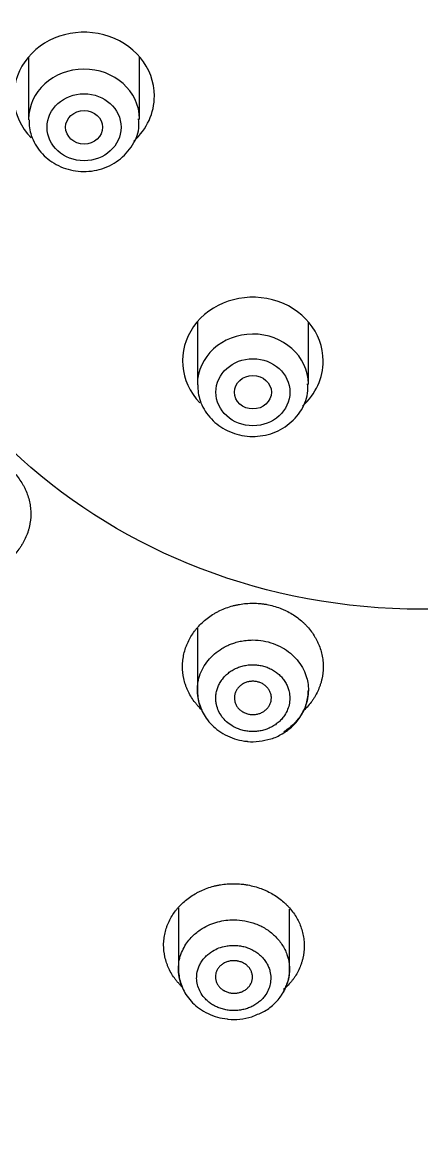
# Model space of a CAD drawing. Header units: millimetres. Extents: x 6110 to 6704, y -2661 to -1821.
# Drawn here: x 6335.31 to 6338.01, y -2176.34 to -2168.81 of the extents above; entities that cross this region are included whole.
import ezdxf

# ---------------------------------------------------------------- set-up
doc = ezdxf.new("R2010")
doc.units = ezdxf.units.MM
doc.header["$LTSCALE"] = 0.1
doc.linetypes.add('HIDDEN2', pattern=[4.7625, 3.175, -1.5875])
doc.layers.add('1', color=4, linetype='HIDDEN2', lineweight=13)
doc.layers.add('DIM', color=3, linetype='Continuous', lineweight=9)

msp = doc.modelspace()

# ---------------------------------------------------------------- hatches: boundary and pattern name
at = {"layer": 'DIM'}
h = msp.add_hatch(dxfattribs=at)
h.set_pattern_fill('ANSI31', color=2)
edge = h.paths.add_edge_path()
edge.add_line((6619.6172, -2595.9805), (6619.6172, -1962.2056))
edge.add_line((6634.6172, -1966.1101), (6619.6172, -1966.1101))
edge.add_line((6634.6172, -2610.9805), (6634.6172, -1966.1101))
edge.add_line((6634.6172, -2610.9805), (6184.4567, -2610.9805))
edge.add_line((6619.6172, -2595.9805), (6184.4567, -2595.9805))
edge.add_line((6184.4567, -2610.9805), (6184.4567, -2595.9805))

# ---------------------------------------------------------------- linework, layer by layer
at = {"layer": '1', "color": 7, "linetype": 'Continuous', "lineweight": -3}
for p, q in [((6335.3538, -2169.0425), (6335.3538, -2169.4652)), ((6336.1038, -2169.4652), (6336.1038, -2169.0425)), ((6335.3538, -2169.4652), (6335.3538, -2169.4675)), ((6336.4941, -2170.8324), (6336.4941, -2171.2551)), ((6337.2441, -2171.2551), (6337.2441, -2170.8324)), ((6336.4941, -2171.2551), (6336.4941, -2171.2574)), ((6336.494, -2172.902), (6336.494, -2173.32)), ((6336.3663, -2174.7907), (6336.3663, -2175.2039)), ((6337.1163, -2175.2066), (6337.1163, -2174.8009))]:
    msp.add_line(p, q, dxfattribs=at)
for centre, major_axis, start_param, end_param in [((6338.0093, -2168.509), (-13.75, 0), 3.141606, 7.301236), ((6338.0093, -2168.8384), (13.1753, 0), 4.984867, 10.723113), ((6335.7288, -2169.3067), (0.475, 0), 0, 3.859642), ((6335.7288, -2169.4652), (-0.375, 0), 3.151215, 6.283185), ((6335.7288, -2169.3067), (0.475, 0), 5.497493, 6.283185), ((6336.8691, -2171.0967), (0.475, 0), 0, 3.859642), ((6336.8691, -2171.2551), (-0.375, 0), 3.151215, 6.283185), ((6336.8691, -2171.0967), (0.475, 0), 5.497493, 6.283185)]:
    msp.add_ellipse(centre, major_axis=major_axis, ratio=0.906308, start_param=start_param, end_param=end_param, dxfattribs=at)
for centre, major_axis in [((6338.0093, -2169.3067), (3.8258, 0)), ((6335.7288, -2169.518), (0.25, 0)), ((6335.7288, -2169.518), (0.125, 0)), ((6336.8691, -2171.308), (0.25, 0)), ((6336.8691, -2171.308), (0.125, 0))]:
    msp.add_ellipse(centre, major_axis=major_axis, ratio=0.906308, dxfattribs=at)
for points, knots in [([(6335.3576, -2169.4672), (6335.3564, -2169.5047), (6335.3664, -2169.5821), (6335.4313, -2169.6919), (6335.5374, -2169.777), (6335.6718, -2169.8212), (6335.8168, -2169.816), (6335.9521, -2169.7591), (6336.0529, -2169.6578), (6336.1022, -2169.5495), (6336.1002, -2169.4835), (6336.0971, -2169.4622)], [0, 0, 0, 0, 0.096594, 0.21219, 0.328962, 0.448735, 0.571477, 0.696167, 0.821126, 0.94382, 1, 1, 1, 1]), ([(6336.4979, -2171.2571), (6336.4967, -2171.2946), (6336.5067, -2171.3721), (6336.5715, -2171.4818), (6336.6777, -2171.5669), (6336.812, -2171.6111), (6336.957, -2171.6059), (6337.0924, -2171.5491), (6337.1932, -2171.4477), (6337.2425, -2171.3395), (6337.2404, -2171.2735), (6337.2374, -2171.2522)], [0, 0, 0, 0, 0.096594, 0.21219, 0.328962, 0.448735, 0.571477, 0.696167, 0.821126, 0.94382, 1, 1, 1, 1]), ([(6334.5446, -2172.4163), (6334.538, -2172.4099), (6334.5316, -2172.4032), (6334.5205, -2172.3908), (6334.5157, -2172.3852), (6334.5065, -2172.3738), (6334.502, -2172.3681), (6334.4806, -2172.3388), (6334.4661, -2172.3141), (6334.4513, -2172.2816), (6334.4486, -2172.2751), (6334.4433, -2172.2618), (6334.4409, -2172.255), (6334.4342, -2172.2348), (6334.4305, -2172.2212), (6334.4216, -2172.1802), (6334.4187, -2172.1524), (6334.4188, -2172.1171), (6334.419, -2172.1101), (6334.4199, -2172.0961), (6334.4205, -2172.0891), (6334.4229, -2172.0683), (6334.4275, -2172.0408), (6334.4352, -2172.0138), (6334.442, -2171.9937), (6334.4445, -2171.987), (6334.4498, -2171.9738), (6334.4527, -2171.9672), (6334.4677, -2171.935), (6334.4824, -2171.9105), (6334.5041, -2171.8816), (6334.5086, -2171.876), (6334.5179, -2171.8647), (6334.5227, -2171.8592), (6334.5377, -2171.8429), (6334.5482, -2171.8326), (6334.5812, -2171.8033), (6334.6052, -2171.7857), (6334.6377, -2171.7664), (6334.6444, -2171.7626), (6334.6578, -2171.7555), (6334.6646, -2171.752), (6334.6852, -2171.7422), (6334.7133, -2171.7305), (6334.7425, -2171.7212), (6334.7648, -2171.7153), (6334.7723, -2171.7134), (6334.7875, -2171.7101), (6334.7951, -2171.7086), (6334.8335, -2171.7019), (6334.8644, -2171.6994), (6334.9108, -2171.6996), (6334.9263, -2171.7003), (6334.9497, -2171.7025), (6334.9575, -2171.7034), (6334.9729, -2171.7056), (6334.9806, -2171.7068), (6335.0187, -2171.7139), (6335.0482, -2171.7221), (6335.0841, -2171.7358), (6335.0912, -2171.7386), (6335.1053, -2171.7448), (6335.1123, -2171.748), (6335.133, -2171.7581), (6335.1463, -2171.7654), (6335.1848, -2171.7889), (6335.2087, -2171.8067), (6335.2363, -2171.8319), (6335.2417, -2171.8371), (6335.2521, -2171.8476), (6335.2572, -2171.853), (6335.2719, -2171.8693), (6335.2902, -2171.8919), (6335.3061, -2171.916), (6335.317, -2171.9347), (6335.3205, -2171.941), (6335.3272, -2171.9539), (6335.3303, -2171.9604), (6335.3451, -2171.9931), (6335.354, -2172.0199), (6335.3629, -2172.0612), (6335.3652, -2172.0752), (6335.3681, -2172.1034), (6335.3688, -2172.1175), (6335.3687, -2172.1596), (6335.3656, -2172.1874), (6335.3578, -2172.2219), (6335.3561, -2172.2288), (6335.3522, -2172.2425), (6335.3501, -2172.2493), (6335.3433, -2172.2694), (6335.3327, -2172.2957), (6335.3194, -2172.3209), (6335.3084, -2172.3394), (6335.3045, -2172.3455), (6335.2965, -2172.3575), (6335.2922, -2172.3635), (6335.2704, -2172.3927), (6335.2505, -2172.4143), (6335.2282, -2172.4341)], [0, 0, 0, 0, 0.013144, 0.013144, 0.023642, 0.023642, 0.034141, 0.034141, 0.076135, 0.076135, 0.086633, 0.086633, 0.097132, 0.097132, 0.118129, 0.118129, 0.160122, 0.160122, 0.170621, 0.170621, 0.181119, 0.181119, 0.202116, 0.223113, 0.223113, 0.233612, 0.233612, 0.24411, 0.24411, 0.286104, 0.286104, 0.296603, 0.296603, 0.307101, 0.307101, 0.328098, 0.328098, 0.370092, 0.370092, 0.38059, 0.38059, 0.391089, 0.391089, 0.412086, 0.433083, 0.433083, 0.443581, 0.443581, 0.45408, 0.45408, 0.496073, 0.496073, 0.51707, 0.51707, 0.527569, 0.527569, 0.538067, 0.538067, 0.580061, 0.580061, 0.59056, 0.59056, 0.601058, 0.601058, 0.622055, 0.622055, 0.664049, 0.664049, 0.674547, 0.674547, 0.685046, 0.685046, 0.706043, 0.72704, 0.72704, 0.737538, 0.737538, 0.748037, 0.748037, 0.790031, 0.790031, 0.811028, 0.811028, 0.832024, 0.832024, 0.874018, 0.874018, 0.884517, 0.884517, 0.895015, 0.895015, 0.916012, 0.937009, 0.937009, 0.947508, 0.947508, 0.958006, 0.958006, 1, 1, 1, 1]), ([(6336.5207, -2173.4515), (6336.5137, -2173.4447), (6336.507, -2173.4377), (6336.4955, -2173.4251), (6336.4907, -2173.4195), (6336.4815, -2173.4082), (6336.477, -2173.4024), (6336.4556, -2173.3733), (6336.4412, -2173.3487), (6336.4264, -2173.3164), (6336.4237, -2173.3098), (6336.4184, -2173.2966), (6336.416, -2173.2899), (6336.4093, -2173.2697), (6336.4056, -2173.2562), (6336.3968, -2173.2152), (6336.3938, -2173.1875), (6336.394, -2173.1522), (6336.3942, -2173.1452), (6336.3951, -2173.1312), (6336.3957, -2173.1242), (6336.3981, -2173.1034), (6336.4027, -2173.0759), (6336.4104, -2173.0489), (6336.4173, -2173.0288), (6336.4197, -2173.0221), (6336.4251, -2173.0088), (6336.4279, -2173.0023), (6336.443, -2172.9699), (6336.4577, -2172.9454), (6336.4794, -2172.9165), (6336.4839, -2172.9107), (6336.4932, -2172.8995), (6336.4981, -2172.894), (6336.5131, -2172.8776), (6336.5236, -2172.8673), (6336.5566, -2172.8378), (6336.5806, -2172.8201), (6336.6131, -2172.8007), (6336.6198, -2172.7969), (6336.6332, -2172.7897), (6336.64, -2172.7863), (6336.6607, -2172.7764), (6336.6887, -2172.7646), (6336.7179, -2172.7553), (6336.7402, -2172.7493), (6336.7477, -2172.7474), (6336.7629, -2172.744), (6336.7706, -2172.7425), (6336.809, -2172.7358), (6336.8398, -2172.7332), (6336.8863, -2172.7334), (6336.9018, -2172.7341), (6336.9251, -2172.7363), (6336.9329, -2172.7372), (6336.9484, -2172.7393), (6336.956, -2172.7406), (6336.9941, -2172.7476), (6337.0237, -2172.7558), (6337.0595, -2172.7694), (6337.0666, -2172.7723), (6337.0808, -2172.7784), (6337.0878, -2172.7816), (6337.1084, -2172.7917), (6337.1217, -2172.799), (6337.1602, -2172.8225), (6337.1841, -2172.8404), (6337.2116, -2172.8655), (6337.217, -2172.8707), (6337.2275, -2172.8812), (6337.2325, -2172.8865), (6337.2472, -2172.9029), (6337.2655, -2172.9254), (6337.2814, -2172.9495), (6337.2923, -2172.9681), (6337.2958, -2172.9745), (6337.3025, -2172.9873), (6337.3056, -2172.9938), (6337.3204, -2173.0263), (6337.3292, -2173.0531), (6337.3381, -2173.0943), (6337.3404, -2173.1082), (6337.3433, -2173.1364), (6337.344, -2173.1504), (6337.3438, -2173.1923), (6337.3407, -2173.2201), (6337.333, -2173.2545), (6337.3312, -2173.2613), (6337.3274, -2173.275), (6337.3252, -2173.2818), (6337.3184, -2173.3018), (6337.3078, -2173.328), (6337.2945, -2173.3531), (6337.2834, -2173.3715), (6337.2796, -2173.3776), (6337.2715, -2173.3896), (6337.2673, -2173.3955), (6337.2454, -2173.4247), (6337.2255, -2173.4463), (6337.2032, -2173.466)], [0, 0, 0, 0, 0.013848, 0.013848, 0.024339, 0.024339, 0.03483, 0.03483, 0.076794, 0.076794, 0.087285, 0.087285, 0.097776, 0.097776, 0.118758, 0.118758, 0.160722, 0.160722, 0.171213, 0.171213, 0.181704, 0.181704, 0.202686, 0.223668, 0.223668, 0.234159, 0.234159, 0.24465, 0.24465, 0.286613, 0.286613, 0.297104, 0.297104, 0.307595, 0.307595, 0.328577, 0.328577, 0.370541, 0.370541, 0.381032, 0.381032, 0.391523, 0.391523, 0.412505, 0.433487, 0.433487, 0.443978, 0.443978, 0.454469, 0.454469, 0.496433, 0.496433, 0.517415, 0.517415, 0.527906, 0.527906, 0.538397, 0.538397, 0.580361, 0.580361, 0.590852, 0.590852, 0.601343, 0.601343, 0.622325, 0.622325, 0.664289, 0.664289, 0.67478, 0.67478, 0.685271, 0.685271, 0.706253, 0.727235, 0.727235, 0.737726, 0.737726, 0.748217, 0.748217, 0.79018, 0.79018, 0.811162, 0.811162, 0.832144, 0.832144, 0.874108, 0.874108, 0.884599, 0.884599, 0.89509, 0.89509, 0.916072, 0.937054, 0.937054, 0.947545, 0.947545, 0.958036, 0.958036, 1, 1, 1, 1]), ([(6336.494, -2173.32), (6336.494, -2173.3078), (6336.4959, -2173.2758), (6336.5071, -2173.225), (6336.5308, -2173.1698), (6336.5649, -2173.1191), (6336.6082, -2173.0746), (6336.6468, -2173.0466), (6336.6763, -2173.0298), (6336.6954, -2173.02), (6336.7196, -2173.0095), (6336.749, -2172.9991), (6336.784, -2172.99), (6336.8246, -2172.9835), (6336.8772, -2172.9806), (6336.9395, -2172.986), (6337.007, -2173.0037), (6337.069, -2173.032), (6337.1236, -2173.0696), (6337.1692, -2173.115), (6337.2048, -2173.1663), (6337.2282, -2173.2187), (6337.2413, -2173.271), (6337.2456, -2173.3233), (6337.2402, -2173.379), (6337.2234, -2173.4371), (6337.1955, -2173.4908), (6337.1615, -2173.5343), (6337.1298, -2173.5648), (6337.1044, -2173.5845), (6337.0877, -2173.5957), (6337.0797, -2173.6006), (6337.0775, -2173.6019)], [0, 0, 0, 0, 0.026276, 0.068605, 0.110934, 0.153263, 0.195592, 0.237921, 0.249068, 0.263315, 0.280663, 0.301109, 0.324655, 0.351298, 0.381038, 0.426803, 0.472044, 0.516763, 0.560959, 0.604633, 0.647783, 0.69041, 0.725372, 0.762819, 0.802748, 0.84516, 0.891492, 0.929626, 0.959551, 0.981259, 0.994743, 1, 1, 1, 1]), ([(6337.0075, -2173.5626), (6337.0166, -2173.5571), (6337.034, -2173.5452), (6337.0572, -2173.5243), (6337.0804, -2173.4969), (6337.1011, -2173.4621), (6337.1153, -2173.4195), (6337.1203, -2173.3753), (6337.1159, -2173.3358), (6337.1062, -2173.3025), (6337.0936, -2173.2751), (6337.0773, -2173.2494), (6337.0574, -2173.2258), (6337.0342, -2173.2048), (6337.0082, -2173.1867), (6336.9798, -2173.1717), (6336.9495, -2173.1603), (6336.9177, -2173.1527), (6336.8852, -2173.1487), (6336.8523, -2173.1487), (6336.8198, -2173.1526), (6336.788, -2173.1603), (6336.7576, -2173.1716), (6336.7292, -2173.1865), (6336.7032, -2173.2045), (6336.6799, -2173.2255), (6336.66, -2173.249), (6336.6435, -2173.2746), (6336.631, -2173.3019), (6336.6225, -2173.3305), (6336.6181, -2173.3598), (6336.6181, -2173.3894), (6336.6231, -2173.4235), (6336.6357, -2173.4615), (6336.659, -2173.5007), (6336.6902, -2173.5352), (6336.7243, -2173.5603), (6336.7573, -2173.5776), (6336.7877, -2173.589), (6336.8194, -2173.5967), (6336.852, -2173.6006), (6336.8848, -2173.6007), (6336.9174, -2173.5968), (6336.9491, -2173.5892), (6336.9795, -2173.578), (6336.9984, -2173.5681), (6337.0075, -2173.5626)], [0, 0, 0, 0, 0.020994, 0.041706, 0.06249, 0.093929, 0.124946, 0.156359, 0.187408, 0.208379, 0.229093, 0.249924, 0.270811, 0.291511, 0.312429, 0.333306, 0.353988, 0.374909, 0.395823, 0.416508, 0.437393, 0.458313, 0.479058, 0.500022, 0.520802, 0.541551, 0.562637, 0.583353, 0.604058, 0.625114, 0.645913, 0.666623, 0.687605, 0.718814, 0.750058, 0.781289, 0.812519, 0.833375, 0.85411, 0.875032, 0.89586, 0.916588, 0.937528, 0.958398, 0.979111, 1, 1, 1, 1]), ([(6336.9573, -2173.4532), (6336.9515, -2173.4584), (6336.9451, -2173.4631), (6336.935, -2173.4692), (6336.9315, -2173.471), (6336.9242, -2173.4745), (6336.9205, -2173.4761), (6336.9091, -2173.4803), (6336.9013, -2173.4824), (6336.8893, -2173.4845), (6336.8852, -2173.4851), (6336.877, -2173.4858), (6336.8729, -2173.4859), (6336.8607, -2173.4859), (6336.8526, -2173.4852), (6336.8405, -2173.483), (6336.8365, -2173.4821), (6336.8287, -2173.4799), (6336.821, -2173.4774), (6336.8136, -2173.4743), (6336.8082, -2173.4717), (6336.8064, -2173.4707), (6336.8029, -2173.4688), (6336.8012, -2173.4678), (6336.7926, -2173.4627), (6336.7863, -2173.458), (6336.7777, -2173.4502), (6336.7749, -2173.4475), (6336.7697, -2173.4417), (6336.7673, -2173.4387), (6336.7605, -2173.4296), (6336.7566, -2173.4231), (6336.7519, -2173.4129), (6336.7505, -2173.4094), (6336.7481, -2173.4023), (6336.7472, -2173.3987), (6336.7448, -2173.3879), (6336.744, -2173.3806), (6336.744, -2173.3695), (6336.7442, -2173.3658), (6336.745, -2173.3585), (6336.7462, -2173.3512), (6336.7482, -2173.3441), (6336.7505, -2173.337), (6336.7519, -2173.3335), (6336.7566, -2173.3233), (6336.7605, -2173.3168), (6336.7673, -2173.3077), (6336.7697, -2173.3047), (6336.775, -2173.299), (6336.7777, -2173.2962), (6336.7864, -2173.2885), (6336.7927, -2173.2838), (6336.8029, -2173.2777), (6336.8065, -2173.2757), (6336.8137, -2173.2723), (6336.8211, -2173.2691), (6336.8287, -2173.2667), (6336.8366, -2173.2646), (6336.8406, -2173.2637), (6336.8527, -2173.2615), (6336.8608, -2173.2608), (6336.873, -2173.2608), (6336.8771, -2173.261), (6336.8832, -2173.2615), (6336.8853, -2173.2618), (6336.8894, -2173.2623), (6336.8914, -2173.2626), (6336.9014, -2173.2645), (6336.9092, -2173.2666), (6336.9205, -2173.2708), (6336.9243, -2173.2724), (6336.9315, -2173.2759), (6336.935, -2173.2778), (6336.9452, -2173.284), (6336.9515, -2173.2886), (6336.9603, -2173.2965), (6336.963, -2173.2993), (6336.9682, -2173.305), (6336.973, -2173.3109), (6336.9772, -2173.3172), (6336.9811, -2173.3237), (6336.9829, -2173.3271), (6336.9876, -2173.3373), (6336.99, -2173.3444), (6336.9924, -2173.3552), (6336.993, -2173.3588), (6336.9938, -2173.3662), (6336.994, -2173.3699), (6336.994, -2173.381), (6336.9932, -2173.3883), (6336.9908, -2173.3991), (6336.9898, -2173.4027), (6336.9874, -2173.4098), (6336.9847, -2173.4167), (6336.9812, -2173.4233), (6336.9773, -2173.4298), (6336.9752, -2173.433), (6336.9683, -2173.4422), (6336.9631, -2173.448), (6336.9573, -2173.4532)], [0, 0, 0, 0, 0.03125, 0.03125, 0.046875, 0.046875, 0.0625, 0.0625, 0.09375, 0.09375, 0.109375, 0.109375, 0.125, 0.125, 0.15625, 0.15625, 0.171875, 0.171875, 0.1875, 0.203125, 0.203125, 0.210937, 0.210937, 0.21875, 0.21875, 0.25, 0.25, 0.265625, 0.265625, 0.28125, 0.28125, 0.3125, 0.3125, 0.328125, 0.328125, 0.34375, 0.34375, 0.375, 0.375, 0.390625, 0.390625, 0.40625, 0.421875, 0.421875, 0.4375, 0.4375, 0.46875, 0.46875, 0.484375, 0.484375, 0.5, 0.5, 0.53125, 0.53125, 0.546875, 0.546875, 0.5625, 0.578125, 0.578125, 0.59375, 0.59375, 0.625, 0.625, 0.640625, 0.640625, 0.648438, 0.648438, 0.65625, 0.65625, 0.6875, 0.6875, 0.703125, 0.703125, 0.71875, 0.71875, 0.75, 0.75, 0.765625, 0.765625, 0.78125, 0.796875, 0.796875, 0.8125, 0.8125, 0.84375, 0.84375, 0.859375, 0.859375, 0.875, 0.875, 0.90625, 0.90625, 0.921875, 0.921875, 0.9375, 0.953125, 0.953125, 0.96875, 0.96875, 1, 1, 1, 1]), ([(6336.5266, -2173.4581), (6336.5263, -2173.4576), (6336.5172, -2173.4391), (6336.5029, -2173.4011), (6336.495, -2173.3546), (6336.494, -2173.3275), (6336.494, -2173.32)], [0, 0, 0, 0, 0.011567, 0.427008, 0.842448, 1, 1, 1, 1]), ([(6336.4942, -2173.3217), (6336.4947, -2173.3541), (6336.5045, -2173.4198), (6336.5512, -2173.5172), (6336.6373, -2173.603), (6336.7386, -2173.652), (6336.8068, -2173.6641), (6336.8311, -2173.6663)], [0, 0, 0, 0, 0.181234, 0.385748, 0.614365, 0.867548, 1, 1, 1, 1]), ([(6336.9896, -2173.6493), (6336.9898, -2173.6493), (6337.0179, -2173.6434), (6337.0704, -2173.6161), (6337.141, -2173.565), (6337.1974, -2173.4953), (6337.2356, -2173.4117), (6337.2438, -2173.3516), (6337.2437, -2173.3198)], [0, 0, 0, 0, 0.001565, 0.185866, 0.378419, 0.578002, 0.785015, 1, 1, 1, 1]), ([(6336.8311, -2173.6663), (6336.8318, -2173.6664), (6336.8578, -2173.6711), (6336.9125, -2173.667), (6336.9636, -2173.6574), (6336.9896, -2173.6493)], [0, 0, 0, 0, 0.012638, 0.496674, 1, 1, 1, 1]), ([(6336.3896, -2175.3242), (6336.3838, -2175.3186), (6336.3783, -2175.3129), (6336.3679, -2175.3017), (6336.3631, -2175.2962), (6336.3539, -2175.2851), (6336.3494, -2175.2795), (6336.328, -2175.251), (6336.3135, -2175.227), (6336.2988, -2175.1953), (6336.296, -2175.1889), (6336.2908, -2175.1759), (6336.2884, -2175.1694), (6336.2817, -2175.1497), (6336.278, -2175.1365), (6336.2691, -2175.0965), (6336.2662, -2175.0694), (6336.2663, -2175.0281), (6336.2672, -2175.0145), (6336.2703, -2174.9874), (6336.275, -2174.9606), (6336.2826, -2174.9343), (6336.2894, -2174.9147), (6336.2919, -2174.9082), (6336.2972, -2174.8953), (6336.3001, -2174.8889), (6336.3151, -2174.8575), (6336.3298, -2174.8336), (6336.3514, -2174.8054), (6336.3559, -2174.7999), (6336.3652, -2174.7889), (6336.37, -2174.7835), (6336.385, -2174.7677), (6336.3955, -2174.7576), (6336.4284, -2174.7289), (6336.4524, -2174.7118), (6336.4849, -2174.693), (6336.4916, -2174.6893), (6336.505, -2174.6823), (6336.5118, -2174.679), (6336.5324, -2174.6695), (6336.5605, -2174.658), (6336.5897, -2174.649), (6336.612, -2174.6432), (6336.6195, -2174.6415), (6336.6347, -2174.6382), (6336.6424, -2174.6368), (6336.6808, -2174.6303), (6336.7117, -2174.6279), (6336.7582, -2174.6283), (6336.7737, -2174.629), (6336.797, -2174.6312), (6336.8049, -2174.6322), (6336.8203, -2174.6343), (6336.828, -2174.6355), (6336.8661, -2174.6425), (6336.8957, -2174.6507), (6336.9316, -2174.6641), (6336.9387, -2174.6669), (6336.9529, -2174.673), (6336.9599, -2174.6761), (6336.9805, -2174.686), (6336.9938, -2174.6932), (6337.0324, -2174.7163), (6337.0563, -2174.7338), (6337.0839, -2174.7584), (6337.0893, -2174.7635), (6337.0997, -2174.7738), (6337.1048, -2174.779), (6337.1195, -2174.795), (6337.1378, -2174.817), (6337.1537, -2174.8406), (6337.1646, -2174.8588), (6337.1681, -2174.865), (6337.1748, -2174.8775), (6337.1779, -2174.8838), (6337.1927, -2174.9156), (6337.2015, -2174.9418), (6337.2089, -2174.9752), (6337.2102, -2174.982), (6337.2125, -2174.9956), (6337.2134, -2175.0024), (6337.2156, -2175.023), (6337.2163, -2175.0366), (6337.2162, -2175.0775), (6337.213, -2175.1045), (6337.2053, -2175.138), (6337.2036, -2175.1447), (6337.1997, -2175.158), (6337.1976, -2175.1646), (6337.1908, -2175.1841), (6337.1803, -2175.2096), (6337.167, -2175.234), (6337.156, -2175.2519), (6337.1521, -2175.2578), (6337.1441, -2175.2695), (6337.1399, -2175.2753), (6337.118, -2175.3037), (6337.0982, -2175.3246), (6337.0759, -2175.3439)], [0, 0, 0, 0, 0.011546, 0.011546, 0.022061, 0.022061, 0.032577, 0.032577, 0.074639, 0.074639, 0.085154, 0.085154, 0.09567, 0.09567, 0.116701, 0.116701, 0.158762, 0.158762, 0.179793, 0.179793, 0.200824, 0.221855, 0.221855, 0.232371, 0.232371, 0.242886, 0.242886, 0.284948, 0.284948, 0.295463, 0.295463, 0.305979, 0.305979, 0.32701, 0.32701, 0.369072, 0.369072, 0.379587, 0.379587, 0.390103, 0.390103, 0.411134, 0.432165, 0.432165, 0.44268, 0.44268, 0.453196, 0.453196, 0.495257, 0.495257, 0.516288, 0.516288, 0.526804, 0.526804, 0.537319, 0.537319, 0.579381, 0.579381, 0.589897, 0.589897, 0.600412, 0.600412, 0.621443, 0.621443, 0.663505, 0.663505, 0.67402, 0.67402, 0.684536, 0.684536, 0.705567, 0.726598, 0.726598, 0.737113, 0.737113, 0.747629, 0.747629, 0.789691, 0.789691, 0.800206, 0.800206, 0.810722, 0.810722, 0.831752, 0.831752, 0.873814, 0.873814, 0.88433, 0.88433, 0.894845, 0.894845, 0.915876, 0.936907, 0.936907, 0.947423, 0.947423, 0.957938, 0.957938, 1, 1, 1, 1]), ([(6336.3663, -2175.204), (6336.3663, -2175.1842), (6336.3701, -2175.1464), (6336.3858, -2175.0937), (6336.4084, -2175.0482), (6336.4357, -2175.0095), (6336.4655, -2174.9774), (6336.496, -2174.9516), (6336.5326, -2174.9266), (6336.5771, -2174.9037), (6336.6309, -2174.8852), (6336.6859, -2174.8744), (6336.7475, -2174.8705), (6336.8157, -2174.8767), (6336.8886, -2174.8969), (6336.9574, -2174.9307), (6337.0185, -2174.978), (6337.068, -2175.0374), (6337.095, -2175.0917), (6337.1083, -2175.136), (6337.1147, -2175.1694), (6337.1163, -2175.194), (6337.1163, -2175.2069)], [0, 0, 0, 0, 0.056929, 0.108354, 0.155881, 0.199508, 0.239234, 0.275057, 0.306977, 0.356948, 0.405794, 0.453517, 0.500118, 0.562579, 0.626917, 0.693135, 0.761237, 0.831226, 0.903104, 0.929466, 0.962825, 1, 1, 1, 1]), ([(6336.8823, -2175.4471), (6336.8913, -2175.4416), (6336.9085, -2175.4297), (6336.9313, -2175.4091), (6336.954, -2175.3821), (6336.9741, -2175.3479), (6336.9875, -2175.3061), (6336.9916, -2175.263), (6336.9865, -2175.2246), (6336.9761, -2175.1922), (6336.9631, -2175.1656), (6336.9462, -2175.1407), (6336.9259, -2175.1179), (6336.9023, -2175.0976), (6336.8759, -2175.0802), (6336.8472, -2175.0659), (6336.8166, -2175.0551), (6336.7847, -2175.048), (6336.752, -2175.0445), (6336.7191, -2175.0448), (6336.6812, -2175.0497), (6336.6392, -2175.0613), (6336.6008, -2175.0801), (6336.5709, -2175.1009), (6336.548, -2175.1216), (6336.5286, -2175.1447), (6336.5126, -2175.1699), (6336.5006, -2175.1967), (6336.4914, -2175.2292), (6336.4877, -2175.2677), (6336.4934, -2175.3108), (6336.5083, -2175.3522), (6336.5298, -2175.3861), (6336.5535, -2175.4126), (6336.5771, -2175.4328), (6336.6035, -2175.4502), (6336.6322, -2175.4644), (6336.6628, -2175.4752), (6336.6947, -2175.4823), (6336.7273, -2175.4859), (6336.7602, -2175.4856), (6336.7928, -2175.4814), (6336.8244, -2175.4737), (6336.8546, -2175.4624), (6336.8733, -2175.4525), (6336.8823, -2175.4471)], [0, 0, 0, 0, 0.020988, 0.04173, 0.062582, 0.093953, 0.125042, 0.156378, 0.187498, 0.208425, 0.229138, 0.250005, 0.270884, 0.291584, 0.312493, 0.33339, 0.354076, 0.374961, 0.395897, 0.416592, 0.437453, 0.468744, 0.500036, 0.520859, 0.541595, 0.562613, 0.583401, 0.604105, 0.625083, 0.656254, 0.687522, 0.718735, 0.749977, 0.770854, 0.791579, 0.81249, 0.833333, 0.854059, 0.874994, 0.895827, 0.916545, 0.937475, 0.958369, 0.979097, 1, 1, 1, 1]), ([(6336.8298, -2175.3364), (6336.824, -2175.3415), (6336.8177, -2175.346), (6336.8075, -2175.3519), (6336.804, -2175.3537), (6336.7968, -2175.3571), (6336.793, -2175.3587), (6336.7817, -2175.3627), (6336.7739, -2175.3648), (6336.7619, -2175.3668), (6336.7578, -2175.3673), (6336.7496, -2175.368), (6336.7455, -2175.3682), (6336.7333, -2175.3681), (6336.7251, -2175.3674), (6336.713, -2175.3652), (6336.709, -2175.3643), (6336.7012, -2175.3622), (6336.6935, -2175.3597), (6336.6861, -2175.3566), (6336.6807, -2175.3541), (6336.6789, -2175.3532), (6336.6754, -2175.3513), (6336.6736, -2175.3503), (6336.6651, -2175.3453), (6336.6588, -2175.3407), (6336.6501, -2175.333), (6336.6473, -2175.3304), (6336.6421, -2175.3248), (6336.6397, -2175.3218), (6336.6328, -2175.3128), (6336.629, -2175.3065), (6336.6243, -2175.2965), (6336.6229, -2175.2931), (6336.6205, -2175.2862), (6336.6195, -2175.2827), (6336.6171, -2175.2722), (6336.6163, -2175.2651), (6336.6163, -2175.2506), (6336.6171, -2175.2434), (6336.6194, -2175.2329), (6336.6204, -2175.2294), (6336.6228, -2175.2226), (6336.6242, -2175.2191), (6336.6288, -2175.2092), (6336.6327, -2175.2029), (6336.6394, -2175.194), (6336.6419, -2175.1911), (6336.6471, -2175.1855), (6336.6498, -2175.1828), (6336.6585, -2175.1753), (6336.6648, -2175.1707), (6336.675, -2175.1648), (6336.6785, -2175.1629), (6336.6857, -2175.1595), (6336.6931, -2175.1565), (6336.7008, -2175.1541), (6336.7086, -2175.152), (6336.7126, -2175.1512), (6336.7247, -2175.1491), (6336.7328, -2175.1484), (6336.7451, -2175.1485), (6336.7492, -2175.1486), (6336.7553, -2175.1492), (6336.7574, -2175.1494), (6336.7614, -2175.15), (6336.7635, -2175.1503), (6336.7735, -2175.1521), (6336.7813, -2175.1542), (6336.7927, -2175.1584), (6336.7964, -2175.1599), (6336.8037, -2175.1634), (6336.8072, -2175.1652), (6336.8174, -2175.1713), (6336.8237, -2175.1758), (6336.8324, -2175.1836), (6336.8352, -2175.1863), (6336.8404, -2175.1918), (6336.8453, -2175.1976), (6336.8495, -2175.2038), (6336.8534, -2175.2102), (6336.8551, -2175.2135), (6336.8598, -2175.2235), (6336.8622, -2175.2303), (6336.8646, -2175.2409), (6336.8652, -2175.2445), (6336.8661, -2175.2517), (6336.8663, -2175.2553), (6336.8663, -2175.266), (6336.8655, -2175.2731), (6336.8631, -2175.2837), (6336.8621, -2175.2873), (6336.8598, -2175.2941), (6336.8571, -2175.3009), (6336.8536, -2175.3073), (6336.8498, -2175.3136), (6336.8477, -2175.3167), (6336.8408, -2175.3257), (6336.8356, -2175.3313), (6336.8298, -2175.3364)], [0, 0, 0, 0, 0.03125, 0.03125, 0.046875, 0.046875, 0.0625, 0.0625, 0.09375, 0.09375, 0.109375, 0.109375, 0.125, 0.125, 0.15625, 0.15625, 0.171875, 0.171875, 0.1875, 0.203125, 0.203125, 0.210938, 0.210938, 0.21875, 0.21875, 0.25, 0.25, 0.265625, 0.265625, 0.28125, 0.28125, 0.3125, 0.3125, 0.328125, 0.328125, 0.34375, 0.34375, 0.375, 0.375, 0.40625, 0.40625, 0.421875, 0.421875, 0.4375, 0.4375, 0.46875, 0.46875, 0.484375, 0.484375, 0.5, 0.5, 0.53125, 0.53125, 0.546875, 0.546875, 0.5625, 0.578125, 0.578125, 0.59375, 0.59375, 0.625, 0.625, 0.640625, 0.640625, 0.648437, 0.648437, 0.65625, 0.65625, 0.6875, 0.6875, 0.703125, 0.703125, 0.71875, 0.71875, 0.75, 0.75, 0.765625, 0.765625, 0.78125, 0.796875, 0.796875, 0.8125, 0.8125, 0.84375, 0.84375, 0.859375, 0.859375, 0.875, 0.875, 0.90625, 0.90625, 0.921875, 0.921875, 0.9375, 0.953125, 0.953125, 0.96875, 0.96875, 1, 1, 1, 1]), ([(6336.3919, -2175.3249), (6336.3913, -2175.3237), (6336.3838, -2175.3062), (6336.3717, -2175.269), (6336.3666, -2175.2291), (6336.3663, -2175.2066), (6336.3663, -2175.204)], [0, 0, 0, 0, 0.030954, 0.453758, 0.93731, 1, 1, 1, 1]), ([(6336.3665, -2175.2055), (6336.3669, -2175.2364), (6336.3764, -2175.2996), (6336.4216, -2175.3942), (6336.5067, -2175.4788), (6336.6063, -2175.5275), (6336.6731, -2175.5397), (6336.6959, -2175.542)], [0, 0, 0, 0, 0.180576, 0.386044, 0.617289, 0.874424, 1, 1, 1, 1]), ([(6337.1163, -2175.2069), (6337.1163, -2175.2081), (6337.1162, -2175.2257), (6337.1126, -2175.2622), (6337.101, -2175.3035), (6337.0907, -2175.3277), (6337.0876, -2175.3342)], [0, 0, 0, 0, 0.025437, 0.404357, 0.839169, 1, 1, 1, 1]), ([(6337.0876, -2175.3342), (6337.0833, -2175.3434), (6337.0718, -2175.3651), (6337.0577, -2175.3857), (6337.0486, -2175.3972)], [0, 0, 0, 0, 0.415072, 1, 1, 1, 1]), ([(6336.9011, -2175.5104), (6336.9143, -2175.5059), (6336.9542, -2175.4894), (6337.0118, -2175.4447), (6337.0613, -2175.3897), (6337.0793, -2175.3502), (6337.0844, -2175.336)], [0, 0, 0, 0, 0.152695, 0.481382, 0.821998, 1, 1, 1, 1]), ([(6336.6959, -2175.542), (6336.6982, -2175.5425), (6336.7259, -2175.5477), (6336.7824, -2175.5442), (6336.8501, -2175.5335), (6336.8881, -2175.5171), (6336.9011, -2175.5104)], [0, 0, 0, 0, 0.03306, 0.40252, 0.79024, 1, 1, 1, 1])]:
    msp.add_open_spline(points, degree=3, knots=knots, dxfattribs=at)
msp.add_open_spline([(6337.0844, -2175.336), (6337.1195, -2175.2756), (6337.116, -2175.2055)], degree=2, dxfattribs=at)

doc.saveas('drawing.dxf')
